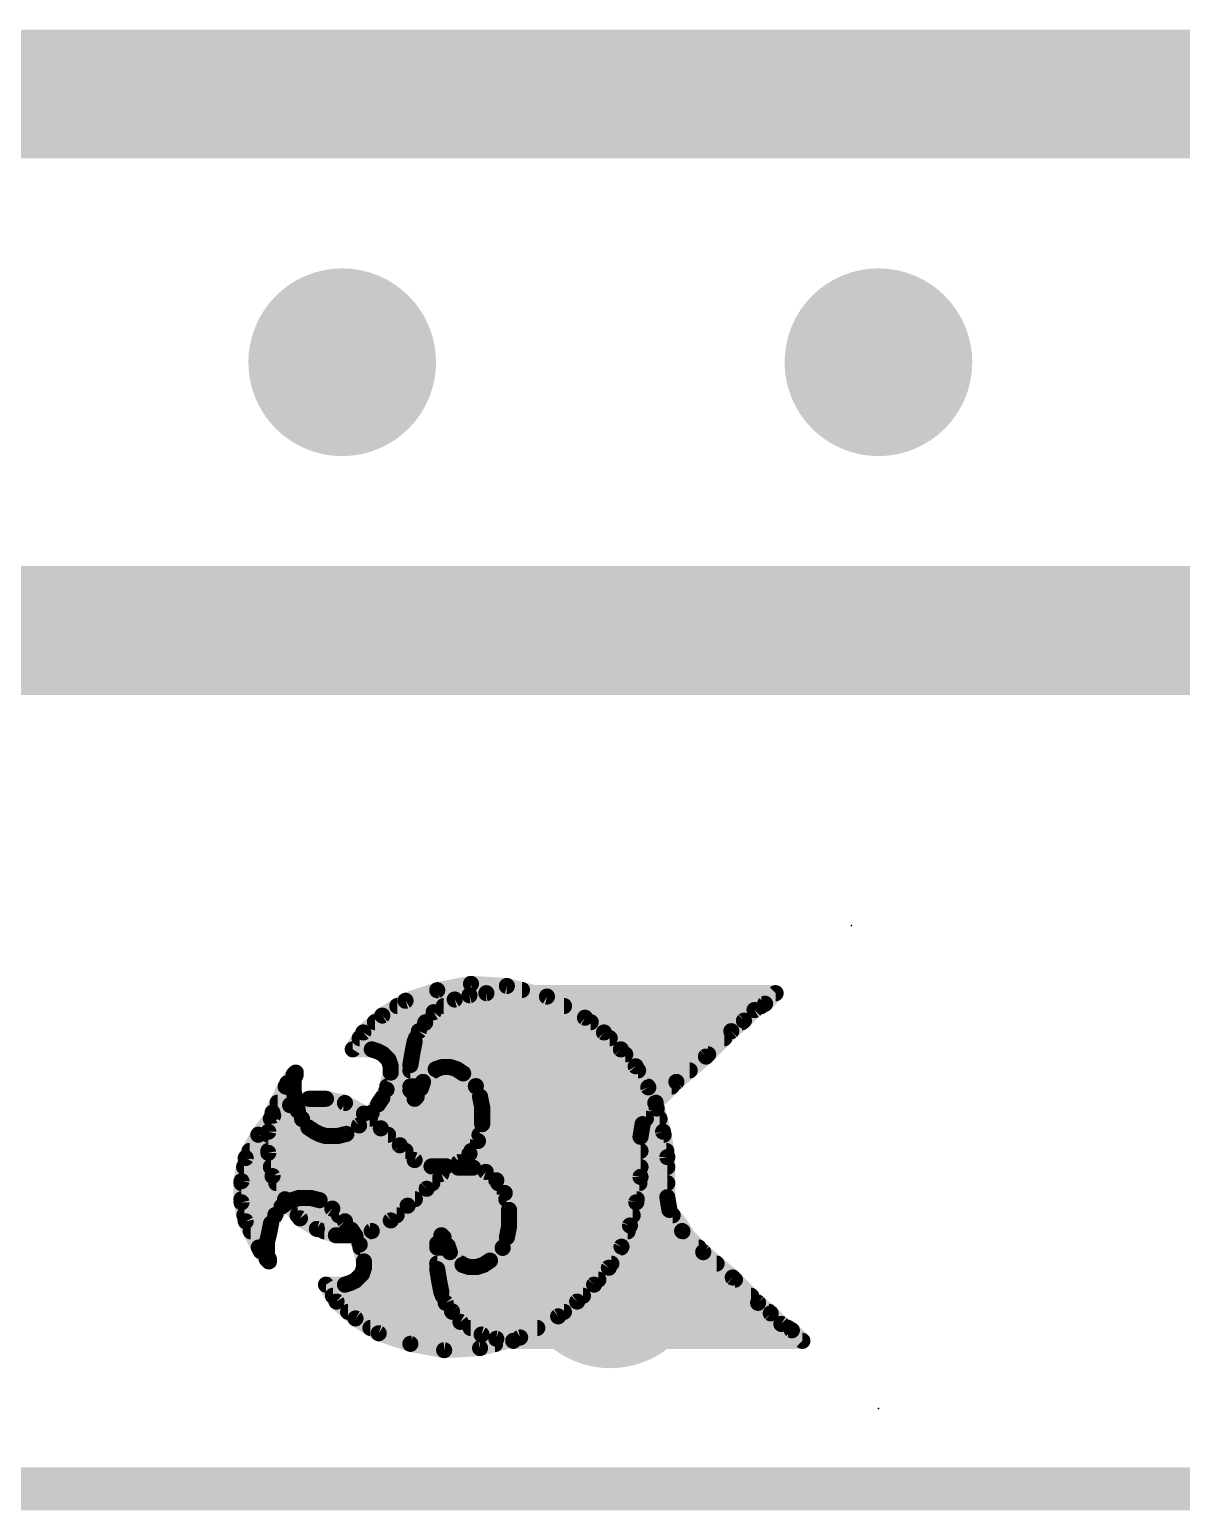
# Model space of a CAD drawing. Extents: x -1 to 106, y -18 to 72.
# Drawn here: x 37.89 to 43.35, y -0.1 to 6.91 of the extents above; entities that cross this region are included whole.
import ezdxf

# ---------------------------------------------------------------- set-up
doc = ezdxf.new("R2010")
doc.units = 0
for name, color, linetype in [('1', 12, 'CONTINUOUS'), ('16', 132, 'CONTINUOUS'), ('18', 110, 'CONTINUOUS'), ('20', 53, 'CONTINUOUS'), ('21', 41, 'CONTINUOUS'), ('22', 40, 'CONTINUOUS'), ('23', 53, 'CONTINUOUS'), ('24', 53, 'CONTINUOUS')]:
    doc.layers.add(name, color=color, linetype=linetype)

# ---------------------------------------------------------------- blocks, each defined once
blk = doc.blocks.new('ROUNDV')
at = {"const_width": 0.5}
blk.add_lwpolyline([(0, -0.25, 1), (0, 0.25, 1), (0, -0.25)], format="xyb", dxfattribs=at)

msp = doc.modelspace()

# ---------------------------------------------------------------- linework, layer by layer
at = {"layer": '1', "const_width": 0.2032}
msp.add_lwpolyline([(48.006, 0), (32.766, 0)], dxfattribs=at)
at = {"layer": '16'}
for points, const_width in [([(36.83, 6.604), (44.45, 6.604)], 0.6096), ([(44.45, 4.064), (36.83, 4.064)], 0.6096), ([(32.766, 0), (48.006, 0)], 0.2032)]:
    msp.add_lwpolyline(points, dxfattribs=dict(at, const_width=const_width))
at = {"layer": '20', "const_width": 0.2032}
msp.add_lwpolyline([(32.766, 0), (48.006, 0)], dxfattribs=at)
at = {"layer": '21', "const_width": 0.0762}
for points in [[(39.82, 2.361), (39.67, 2.311)], [(39.98, 2.391), (39.82, 2.361)], [(39.8264, 2.3622), (40.2214, 2.3622)], [(40.15, 2.381), (39.98, 2.391)], [(40.34, 2.331), (40.15, 2.381)], [(39.67, 2.311), (39.56, 2.241)], [(39.6307, 2.286), (40.421, 2.286)], [(40.52, 2.231), (40.34, 2.331)], [(39.56, 2.241), (39.47, 2.161)], [(39.5249, 2.2098), (40.5473, 2.2098)], [(40.61, 2.161), (40.52, 2.231)], [(39.47, 2.161), (39.42, 2.081)], [(40.69, 2.081), (40.61, 2.161)], [(39.42, 2.081), (39.51, 2.081)], [(39.4529, 2.1336), (40.6374, 2.1336)], [(39.51, 2.081), (39.54, 2.071)], [(39.54, 2.071), (39.56, 2.061)], [(40.76, 2.001), (40.69, 2.081)], [(39.56, 2.061), (39.59, 2.031)], [(39.5636, 2.0574), (40.7107, 2.0574)], [(39.59, 2.031), (39.6, 2.001)], [(39.6, 2.001), (39.6, 1.971)], [(40.82, 1.901), (40.76, 2.001)], [(39.14, 1.961), (39.11, 1.921)], [(39.15, 1.971), (39.14, 1.961)], [(39.14, 1.941), (39.15, 1.961)], [(39.14, 1.881), (39.14, 1.941)], [(39.15, 1.961), (39.15, 1.971)], [(39.6, 1.971), (39.58, 1.891)], [(39.6, 1.9812), (40.7719, 1.9812)], [(39.11, 1.921), (39.04, 1.781)], [(39.102, 1.905), (39.14, 1.905)], [(39.15, 1.841), (39.14, 1.881)], [(39.58, 1.891), (39.56, 1.851)], [(39.5835, 1.905), (40.8176, 1.905)], [(40.86, 1.801), (40.82, 1.901)], [(39.0639, 1.8288), (39.1524, 1.8288)], [(39.16, 1.791), (39.15, 1.841)], [(39.18, 1.751), (39.16, 1.791)], [(39.54, 1.821), (39.51, 1.781)], [(39.56, 1.851), (39.54, 1.821)], [(39.5452, 1.8288), (40.8489, 1.8288)], [(40.89, 1.691), (40.86, 1.801)], [(39.04, 1.781), (39.02, 1.691)], [(39.0337, 1.7526), (39.1792, 1.7526)], [(39.21, 1.711), (39.18, 1.751)], [(39.45, 1.721), (39.39, 1.681)], [(39.51, 1.781), (39.45, 1.721)], [(39.4816, 1.7526), (40.8732, 1.7526)], [(39.02, 1.691), (39.02, 1.591)], [(39.02, 1.6764), (39.2738, 1.6764)], [(39.24, 1.691), (39.21, 1.711)], [(39.26, 1.681), (39.24, 1.691)], [(39.29, 1.671), (39.26, 1.681)], [(39.35, 1.671), (39.29, 1.671)], [(39.39, 1.681), (39.35, 1.671)], [(39.3716, 1.6764), (40.8924, 1.6764)], [(40.91, 1.571), (40.89, 1.691)], [(39.02, 1.6002), (40.9051, 1.6002)], [(39.02, 1.591), (39.04, 1.481)], [(39.0322, 1.524), (40.91, 1.524)], [(39.84, 1.491), (39.92, 1.521)], [(39.92, 1.521), (39.99, 1.521)], [(39.99, 1.521), (40.05, 1.501)], [(40.91, 1.381), (40.91, 1.571)], [(39.04, 1.481), (39.1, 1.371)], [(39.0581, 1.4478), (39.7968, 1.4478)], [(39.77, 1.421), (39.84, 1.491)], [(40.05, 1.501), (40.1, 1.461)], [(40.1, 1.461), (40.14, 1.401)], [(40.1088, 1.4478), (40.91, 1.4478)], [(39.0997, 1.3716), (39.7144, 1.3716)], [(39.1, 1.371), (39.17, 1.281)], [(39.68, 1.341), (39.77, 1.421)], [(40.14, 1.401), (40.16, 1.321)], [(40.1474, 1.3716), (40.9116, 1.3716)], [(40.92, 1.321), (40.91, 1.381)], [(39.1588, 1.2954), (39.6279, 1.2954)], [(39.6, 1.271), (39.68, 1.341)], [(40.16, 1.321), (40.16, 1.241)], [(40.16, 1.2954), (40.9354, 1.2954)], [(40.98, 1.221), (40.92, 1.321)], [(39.17, 1.281), (39.25, 1.231)], [(39.25, 1.231), (39.34, 1.201)], [(39.51, 1.221), (39.6, 1.271)], [(40.16, 1.241), (40.15, 1.191)], [(39.2854, 1.2192), (39.5019, 1.2192)], [(39.34, 1.201), (39.42, 1.201)], [(39.42, 1.201), (39.51, 1.221)], [(39.84, 1.201), (39.82, 1.161)], [(39.82, 1.161), (39.82, 1.041)], [(39.85, 1.191), (39.84, 1.201)], [(39.87, 1.151), (39.85, 1.191)], [(40.15, 1.191), (40.13, 1.141)], [(40.1556, 1.2192), (40.9818, 1.2192)], [(41.08, 1.121), (40.98, 1.221)], [(39.82, 1.143), (39.8727, 1.143)], [(39.88, 1.121), (39.87, 1.151)], [(39.94, 1.061), (39.88, 1.121)], [(40.13, 1.141), (40.07, 1.081)], [(40.1308, 1.143), (41.058, 1.143)], [(41.22, 1.001), (41.08, 1.121)], [(39.82, 1.0668), (39.9342, 1.0668)], [(39.82, 1.041), (39.83, 0.981)], [(39.97, 1.051), (39.94, 1.061)], [(40.01, 1.051), (39.97, 1.051)], [(40.04, 1.061), (40.01, 1.051)], [(40.07, 1.081), (40.04, 1.061)], [(40.0487, 1.0668), (41.1432, 1.0668)], [(39.8284, 0.9906), (41.2304, 0.9906)], [(39.83, 0.981), (39.84, 0.931)], [(41.34, 0.881), (41.22, 1.001)], [(39.84, 0.931), (39.86, 0.881)], [(39.8466, 0.9144), (41.3066, 0.9144)], [(39.86, 0.881), (39.89, 0.841)], [(41.4, 0.831), (41.34, 0.881)], [(39.89, 0.841), (39.93, 0.791)], [(39.8922, 0.8382), (41.3914, 0.8382)], [(41.45, 0.781), (41.4, 0.831)], [(39.93, 0.791), (40.03, 0.731)], [(39.9783, 0.762), (41.4817, 0.762)], [(41.5, 0.751), (41.45, 0.781)], [(41.55, 0.701), (41.5, 0.751)], [(40.03, 0.731), (40.1, 0.711)], [(40.1, 0.711), (40.18, 0.701)], [(40.18, 0.701), (41.55, 0.701)]]:
    msp.add_lwpolyline(points, dxfattribs=at)
at = {"layer": '21', "const_width": 0.0381}
for points in [[(39.8165, 2.3797, 1), (39.8235, 2.3423)], [(39.8264, 2.3813, 1), (39.8264, 2.3432)], [(39.826, 2.3429, 1), (39.814, 2.3791)], [(39.9811, 2.41, 1), (39.9789, 2.372)], [(39.9835, 2.3723, 1), (39.9765, 2.4097)], [(40.1548, 2.3994, 1), (40.1452, 2.3626)], [(40.1489, 2.362, 1), (40.1511, 2.4)], [(40.2214, 2.3432, 1), (40.2214, 2.3813)], [(39.6307, 2.3051, 1), (39.6307, 2.267)], [(39.664, 2.3291, 1), (39.676, 2.2929)], [(39.6802, 2.2949, 1), (39.6598, 2.3271)], [(40.3493, 2.3477, 1), (40.3307, 2.3143)], [(40.3352, 2.3126, 1), (40.3448, 2.3494)], [(40.421, 2.267, 1), (40.421, 2.3051)], [(39.5249, 2.2288, 1), (39.5249, 2.1907)], [(39.5498, 2.2571, 1), (39.5702, 2.2249)], [(39.5727, 2.2268, 1), (39.5473, 2.2552)], [(40.5317, 2.246, 1), (40.5083, 2.216)], [(40.5107, 2.2143, 1), (40.5293, 2.2477)], [(40.5473, 2.1907, 1), (40.5473, 2.2288)], [(39.4573, 2.1752, 1), (39.4827, 2.1468)], [(39.4862, 2.1509, 1), (39.4538, 2.1711)], [(40.6235, 2.1745, 1), (40.5965, 2.1475)], [(40.5983, 2.146, 1), (40.6217, 2.176)], [(39.42, 2.1, 1), (39.42, 2.0619)], [(39.4038, 2.0911, 1), (39.4362, 2.0709)], [(39.4529, 2.1526, 1), (39.4529, 2.1145)], [(39.516, 2.0991, 1), (39.504, 2.0629)], [(39.51, 2.0619, 1), (39.51, 2.1)], [(39.5485, 2.088, 1), (39.5315, 2.054)], [(39.534, 2.0529, 1), (39.546, 2.0891)], [(40.6374, 2.1145, 1), (40.6374, 2.1526)], [(40.7043, 2.0935, 1), (40.6757, 2.0685)], [(40.6765, 2.0675, 1), (40.7035, 2.0945)], [(39.5735, 2.0745, 1), (39.5465, 2.0475)], [(39.5636, 2.0764, 1), (39.5636, 2.0383)], [(39.5515, 2.044, 1), (39.5685, 2.078)], [(39.6081, 2.037, 1), (39.5719, 2.025)], [(39.5765, 2.0175, 1), (39.6035, 2.0445)], [(39.6191, 2.001, 1), (39.581, 2.001)], [(40.7107, 2.0383, 1), (40.7107, 2.0764)], [(40.7763, 2.0108, 1), (40.7437, 1.9912)], [(39.1265, 1.9745, 1), (39.1535, 1.9475)], [(39.123, 1.9495, 1), (39.157, 1.9325)], [(39.1591, 1.941, 1), (39.121, 1.941)], [(39.1552, 1.9496, 1), (39.1248, 1.9724)], [(39.169, 1.971, 1), (39.1309, 1.971)], [(39.1309, 1.961, 1), (39.169, 1.961)], [(39.167, 1.9525, 1), (39.133, 1.9695)], [(39.1635, 1.9575, 1), (39.1365, 1.9845)], [(39.6, 2.0002, 1), (39.6, 1.9622)], [(39.581, 1.971, 1), (39.6191, 1.971)], [(39.6185, 1.9664, 1), (39.5815, 1.9756)], [(39.5819, 1.995, 1), (39.6181, 2.007)], [(40.7457, 1.9885, 1), (40.7743, 2.0135)], [(40.7719, 1.9622, 1), (40.7719, 2.0002)], [(39.102, 1.9241, 1), (39.102, 1.886)], [(39.0948, 1.9324, 1), (39.1252, 1.9096)], [(39.127, 1.9125, 1), (39.093, 1.9295)], [(39.1585, 1.8856, 1), (39.1215, 1.8764)], [(39.121, 1.881, 1), (39.1591, 1.881)], [(39.14, 1.886, 1), (39.14, 1.9241)], [(39.5615, 1.8956, 1), (39.5985, 1.8864)], [(39.597, 1.8825, 1), (39.563, 1.8995)], [(39.5835, 1.9241, 1), (39.5835, 1.886)], [(40.8377, 1.9081, 1), (40.8023, 1.8939)], [(40.8037, 1.8912, 1), (40.8363, 1.9108)], [(40.8176, 1.886, 1), (40.8176, 1.9241)], [(39.0639, 1.8478, 1), (39.0639, 1.8097)], [(39.1687, 1.8447, 1), (39.1313, 1.8373)], [(39.1315, 1.8364, 1), (39.1685, 1.8456)], [(39.177, 1.7995, 1), (39.143, 1.7825)], [(39.1524, 1.8097, 1), (39.1524, 1.8478)], [(39.5241, 1.8316, 1), (39.5559, 1.8104)], [(39.5552, 1.8096, 1), (39.5248, 1.8324)], [(39.5452, 1.8478, 1), (39.5452, 1.8097)], [(39.543, 1.8595, 1), (39.577, 1.8425)], [(39.5759, 1.8404, 1), (39.5441, 1.8616)], [(40.8784, 1.806, 1), (40.8416, 1.796)], [(40.8423, 1.7939, 1), (40.8777, 1.8081)], [(40.8489, 1.8097, 1), (40.8489, 1.8478)], [(39.0337, 1.7717, 1), (39.0337, 1.7336)], [(39.023, 1.7895, 1), (39.057, 1.7725)], [(39.0586, 1.7769, 1), (39.0214, 1.7851)], [(39.1413, 1.7873, 1), (39.1787, 1.7947)], [(39.1952, 1.7624, 1), (39.1648, 1.7396)], [(39.163, 1.7425, 1), (39.197, 1.7595)], [(39.1792, 1.7336, 1), (39.1792, 1.7717)], [(39.4365, 1.7345, 1), (39.4635, 1.7075)], [(39.4606, 1.7051, 1), (39.4394, 1.7369)], [(39.4816, 1.7717, 1), (39.4816, 1.7336)], [(39.4948, 1.7924, 1), (39.5252, 1.7696)], [(39.5235, 1.7675, 1), (39.4965, 1.7945)], [(40.8732, 1.7336, 1), (40.8732, 1.7717)], [(39.0391, 1.691, 1), (39.001, 1.691)], [(39.02, 1.6955, 1), (39.02, 1.6574)], [(39.0014, 1.6951, 1), (39.0386, 1.6869)], [(39.2206, 1.7269, 1), (39.1994, 1.6951)], [(39.1948, 1.6996, 1), (39.2252, 1.7224)], [(39.2485, 1.708, 1), (39.2315, 1.674)], [(39.2294, 1.6751, 1), (39.2506, 1.7069)], [(39.266, 1.6991, 1), (39.254, 1.6629)], [(39.2515, 1.664, 1), (39.2685, 1.698)], [(39.29, 1.6901, 1), (39.29, 1.652)], [(39.2738, 1.6574, 1), (39.2738, 1.6955)], [(39.284, 1.6529, 1), (39.296, 1.6891)], [(39.3454, 1.6895, 1), (39.3546, 1.6525)], [(39.35, 1.652, 1), (39.35, 1.6901)], [(39.3716, 1.6955, 1), (39.3716, 1.6574)], [(39.3794, 1.6969, 1), (39.4006, 1.6651)], [(39.3946, 1.6625, 1), (39.3854, 1.6995)], [(40.9088, 1.6941, 1), (40.8712, 1.6879)], [(40.8716, 1.686, 1), (40.9084, 1.696)], [(40.8924, 1.6574, 1), (40.8924, 1.6955)], [(39.02, 1.6193, 1), (39.02, 1.5812)], [(39.0387, 1.5944, 1), (39.0013, 1.5876)], [(40.9051, 1.5812, 1), (40.9051, 1.6193)], [(39.001, 1.591, 1), (39.0391, 1.591)], [(39.0322, 1.5431, 1), (39.0322, 1.505)], [(39.92, 1.5401, 1), (39.92, 1.502)], [(39.9267, 1.5032, 1), (39.9133, 1.5388)], [(39.996, 1.5391, 1), (39.984, 1.5029)], [(39.99, 1.502, 1), (39.99, 1.5401)], [(40.9291, 1.571, 1), (40.891, 1.571)], [(40.8912, 1.5679, 1), (40.9288, 1.5741)], [(40.91, 1.505, 1), (40.91, 1.5431)], [(39.0567, 1.4901, 1), (39.0233, 1.4719)], [(39.0213, 1.4776, 1), (39.0587, 1.4844)], [(39.0581, 1.4668, 1), (39.0581, 1.4287)], [(39.7968, 1.4287, 1), (39.7968, 1.4668)], [(39.8333, 1.5088, 1), (39.8467, 1.4732)], [(39.8535, 1.4775, 1), (39.8265, 1.5045)], [(40.0619, 1.5159, 1), (40.0381, 1.4861)], [(40.044, 1.4829, 1), (40.056, 1.5191)], [(40.1159, 1.4716, 1), (40.0841, 1.4504)], [(40.0881, 1.4461, 1), (40.1119, 1.4759)], [(40.1088, 1.4668, 1), (40.1088, 1.4287)], [(40.91, 1.4287, 1), (40.91, 1.4668)], [(39.0997, 1.3907, 1), (39.0997, 1.3526)], [(39.115, 1.3827, 1), (39.085, 1.3593)], [(39.7144, 1.3526, 1), (39.7144, 1.3907)], [(39.7565, 1.4345, 1), (39.7835, 1.4075)], [(39.7827, 1.4068, 1), (39.7573, 1.4352)], [(40.1585, 1.4056, 1), (40.1215, 1.3964)], [(40.1241, 1.3904, 1), (40.1559, 1.4116)], [(40.1474, 1.3907, 1), (40.1474, 1.3526)], [(40.9288, 1.3841, 1), (40.8912, 1.3779)], [(40.9116, 1.3526, 1), (40.9116, 1.3907)], [(39.0833, 1.3619, 1), (39.1167, 1.3801)], [(39.1588, 1.3145, 1), (39.1588, 1.2764)], [(39.6279, 1.2764, 1), (39.6279, 1.3145)], [(39.6673, 1.3552, 1), (39.6927, 1.3268)], [(39.6925, 1.3267, 1), (39.6675, 1.3553)], [(40.1791, 1.321, 1), (40.141, 1.321)], [(40.16, 1.3145, 1), (40.16, 1.2764)], [(40.1415, 1.3164, 1), (40.1785, 1.3256)], [(40.891, 1.381, 1), (40.9291, 1.381)], [(40.9363, 1.3308, 1), (40.9037, 1.3112)], [(40.9012, 1.3179, 1), (40.9388, 1.3241)], [(40.9354, 1.2764, 1), (40.9354, 1.3145)], [(39.1801, 1.2972, 1), (39.1599, 1.2648)], [(39.155, 1.2693, 1), (39.185, 1.2927)], [(39.256, 1.2491, 1), (39.244, 1.2129)], [(39.2399, 1.2148, 1), (39.2601, 1.2472)], [(39.5875, 1.2853, 1), (39.6125, 1.2567)], [(39.6093, 1.2543, 1), (39.5907, 1.2877)], [(40.1787, 1.2373, 1), (40.1413, 1.2447)], [(39.2854, 1.2383, 1), (39.2854, 1.2002)], [(39.34, 1.2201, 1), (39.34, 1.182)], [(39.334, 1.1829, 1), (39.346, 1.2191)], [(39.4159, 1.2196, 1), (39.4241, 1.1824)], [(39.42, 1.182, 1), (39.42, 1.2201)], [(39.5007, 1.2377, 1), (39.5193, 1.2043)], [(39.5019, 1.2002, 1), (39.5019, 1.2383)], [(39.5141, 1.2024, 1), (39.5059, 1.2396)], [(39.8391, 1.161, 1), (39.801, 1.161)], [(39.8535, 1.2145, 1), (39.8265, 1.1875)], [(39.857, 1.1925, 1), (39.823, 1.2095)], [(39.867, 1.1995, 1), (39.833, 1.1825)], [(39.8365, 1.1775, 1), (39.8635, 1.2045)], [(40.1313, 1.1947, 1), (40.1687, 1.1873)], [(40.1677, 1.1839, 1), (40.1323, 1.1981)], [(40.1556, 1.2383, 1), (40.1556, 1.2002)], [(40.141, 1.241, 1), (40.1791, 1.241)], [(40.9935, 1.2345, 1), (40.9665, 1.2075)], [(40.9637, 1.2112, 1), (40.9963, 1.2308)], [(40.9818, 1.2002, 1), (40.9818, 1.2383)], [(39.803, 1.1695, 1), (39.837, 1.1525)], [(39.82, 1.1621, 1), (39.82, 1.124)], [(39.8881, 1.157, 1), (39.8519, 1.145)], [(39.853, 1.1425, 1), (39.887, 1.1595)], [(39.8935, 1.1345, 1), (39.8665, 1.1075)], [(39.8619, 1.115, 1), (39.8981, 1.127)], [(39.8727, 1.124, 1), (39.8727, 1.1621)], [(40.1123, 1.1481, 1), (40.1477, 1.1339)], [(40.1308, 1.1621, 1), (40.1308, 1.124)], [(40.1435, 1.1275, 1), (40.1165, 1.1545)], [(41.058, 1.124, 1), (41.058, 1.1621)], [(41.0924, 1.1355, 1), (41.0676, 1.1065)], [(41.0665, 1.1075, 1), (41.0935, 1.1345)], [(39.82, 1.0858, 1), (39.82, 1.0477)], [(39.8388, 1.0441, 1), (39.8012, 1.0379)], [(39.801, 1.041, 1), (39.8391, 1.041)], [(39.946, 1.0791, 1), (39.934, 1.0429)], [(39.9265, 1.0475, 1), (39.9535, 1.0745)], [(39.9342, 1.0477, 1), (39.9342, 1.0858)], [(39.97, 1.0701, 1), (39.97, 1.032)], [(39.964, 1.0329, 1), (39.976, 1.0691)], [(40.004, 1.0691, 1), (40.016, 1.0329)], [(40.01, 1.032, 1), (40.01, 1.0701)], [(40.0294, 1.0769, 1), (40.0506, 1.0451)], [(40.0487, 1.0858, 1), (40.0487, 1.0477)], [(40.046, 1.0429, 1), (40.034, 1.0791)], [(40.0565, 1.0945, 1), (40.0835, 1.0675)], [(40.0806, 1.0651, 1), (40.0594, 1.0969)], [(41.1432, 1.0477, 1), (41.1432, 1.0858)], [(39.8284, 1.0096, 1), (39.8284, 0.9716)], [(39.8487, 0.9847, 1), (39.8113, 0.9773)], [(39.8112, 0.9779, 1), (39.8488, 0.9841)], [(41.2335, 1.0145, 1), (41.2065, 0.9875)], [(41.2076, 0.9865, 1), (41.2324, 1.0155)], [(41.2304, 0.9716, 1), (41.2304, 1.0096)], [(39.8577, 0.9381, 1), (39.8223, 0.9239)], [(39.8213, 0.9273, 1), (39.8587, 0.9347)], [(39.8466, 0.9335, 1), (39.8466, 0.8953)], [(39.8752, 0.8924, 1), (39.8448, 0.8696)], [(41.3066, 0.8953, 1), (41.3066, 0.9335)], [(41.3522, 0.8956, 1), (41.3278, 0.8664)], [(41.3265, 0.8675, 1), (41.3535, 0.8945)], [(39.8423, 0.8739, 1), (39.8777, 0.8881)], [(39.9049, 0.8529, 1), (39.8751, 0.8291)], [(39.8922, 0.8573, 1), (39.8922, 0.8192)], [(39.8748, 0.8296, 1), (39.9052, 0.8524)], [(41.4135, 0.8445, 1), (41.3865, 0.8175)], [(41.3878, 0.8164, 1), (41.4122, 0.8456)], [(41.3914, 0.8192, 1), (41.3914, 0.8573)], [(39.9398, 0.8073, 1), (39.9202, 0.7747)], [(39.9151, 0.7791, 1), (39.9449, 0.8029)], [(39.9783, 0.7811, 1), (39.9783, 0.7429)], [(41.4598, 0.7973, 1), (41.4402, 0.7647)], [(41.4365, 0.7675, 1), (41.4635, 0.7945)], [(41.5135, 0.7645, 1), (41.4865, 0.7375)], [(41.4817, 0.7429, 1), (41.4817, 0.7811)], [(41.4902, 0.7347, 1), (41.5098, 0.7673)], [(40.0352, 0.7493, 1), (40.0248, 0.7127)], [(40.0202, 0.7147, 1), (40.0398, 0.7473)], [(40.1024, 0.7299, 1), (40.0976, 0.6921)], [(40.0948, 0.6927, 1), (40.1052, 0.7293)], [(40.18, 0.7201, 1), (40.18, 0.682)], [(40.1776, 0.6821, 1), (40.1824, 0.7199)], [(41.5365, 0.6875, 1), (41.5635, 0.7145)], [(41.55, 0.682, 1), (41.55, 0.7201)]]:
    msp.add_lwpolyline(points, format="xyb", dxfattribs=at)
at = {"layer": '22', "const_width": 0.0762}
for points in [[(39.973, 2.337), (40.053, 2.347)], [(40.053, 2.347), (41.423, 2.347)], [(41.423, 2.347), (41.373, 2.297)], [(39.803, 2.257), (39.903, 2.317)], [(39.8513, 2.286), (41.3547, 2.286)], [(39.903, 2.317), (39.973, 2.337)], [(41.373, 2.297), (41.323, 2.267)], [(39.733, 2.167), (39.763, 2.207)], [(39.763, 2.207), (39.803, 2.257)], [(39.7652, 2.2098), (41.2644, 2.2098)], [(41.273, 2.217), (41.213, 2.167)], [(41.323, 2.267), (41.273, 2.217)], [(39.713, 2.117), (39.733, 2.167)], [(41.213, 2.167), (41.093, 2.047)], [(39.693, 2.007), (39.703, 2.067)], [(39.703, 2.067), (39.713, 2.117)], [(39.7196, 2.1336), (41.1796, 2.1336)], [(39.693, 1.887), (39.693, 2.007)], [(39.7014, 2.0574), (41.1034, 2.0574)], [(39.843, 1.997), (39.813, 1.987)], [(39.883, 1.997), (39.843, 1.997)], [(39.913, 1.987), (39.883, 1.997)], [(41.093, 2.047), (40.953, 1.927)], [(39.693, 1.9812), (39.8072, 1.9812)], [(39.753, 1.927), (39.743, 1.897)], [(39.813, 1.987), (39.753, 1.927)], [(39.943, 1.967), (39.913, 1.987)], [(39.9217, 1.9812), (41.0162, 1.9812)], [(40.003, 1.907), (39.943, 1.967)], [(40.953, 1.927), (40.853, 1.827)], [(39.693, 1.905), (39.7457, 1.905)], [(39.713, 1.847), (39.693, 1.887)], [(39.723, 1.857), (39.713, 1.847)], [(39.743, 1.897), (39.723, 1.857)], [(40.023, 1.857), (40.003, 1.907)], [(40.0038, 1.905), (40.931, 1.905)], [(40.033, 1.807), (40.023, 1.857)], [(39.043, 1.767), (39.123, 1.817)], [(39.123, 1.817), (39.213, 1.847)], [(39.1584, 1.8288), (39.3749, 1.8288)], [(39.213, 1.847), (39.293, 1.847)], [(39.293, 1.847), (39.383, 1.827)], [(39.383, 1.827), (39.473, 1.777)], [(40.0286, 1.8288), (40.8548, 1.8288)], [(40.033, 1.727), (40.033, 1.807)], [(40.853, 1.827), (40.793, 1.727)], [(38.973, 1.677), (39.043, 1.767)], [(39.0318, 1.7526), (39.5009, 1.7526)], [(39.473, 1.777), (39.553, 1.707)], [(40.013, 1.647), (40.033, 1.727)], [(40.033, 1.7526), (40.8084, 1.7526)], [(40.793, 1.727), (40.783, 1.667)], [(38.913, 1.567), (38.973, 1.677)], [(38.9727, 1.6764), (39.5874, 1.6764)], [(39.553, 1.707), (39.643, 1.627)], [(39.973, 1.587), (40.013, 1.647)], [(40.0204, 1.6764), (40.7846, 1.6764)], [(40.783, 1.667), (40.783, 1.477)], [(38.9311, 1.6002), (39.6698, 1.6002)], [(39.643, 1.627), (39.713, 1.557)], [(39.923, 1.547), (39.973, 1.587)], [(39.9818, 1.6002), (40.783, 1.6002)], [(38.893, 1.457), (38.913, 1.567)], [(38.9052, 1.524), (40.783, 1.524)], [(39.713, 1.557), (39.793, 1.527)], [(39.793, 1.527), (39.863, 1.527)], [(39.863, 1.527), (39.923, 1.547)], [(38.893, 1.357), (38.893, 1.457)], [(38.893, 1.4478), (40.7781, 1.4478)], [(40.783, 1.477), (40.763, 1.357)], [(38.893, 1.3716), (39.1468, 1.3716)], [(39.133, 1.367), (39.113, 1.357)], [(39.163, 1.377), (39.133, 1.367)], [(39.223, 1.377), (39.163, 1.377)], [(39.263, 1.367), (39.223, 1.377)], [(39.2446, 1.3716), (40.7654, 1.3716)], [(39.323, 1.327), (39.263, 1.367)], [(38.913, 1.267), (38.893, 1.357)], [(38.9067, 1.2954), (39.0522, 1.2954)], [(39.053, 1.297), (39.033, 1.257)], [(39.083, 1.337), (39.053, 1.297)], [(39.113, 1.357), (39.083, 1.337)], [(39.383, 1.267), (39.323, 1.327)], [(39.3546, 1.2954), (40.7462, 1.2954)], [(40.763, 1.357), (40.733, 1.247)], [(38.983, 1.127), (38.913, 1.267)], [(39.033, 1.257), (39.023, 1.207)], [(39.413, 1.227), (39.383, 1.267)], [(39.433, 1.197), (39.413, 1.227)], [(40.733, 1.247), (40.693, 1.147)], [(38.9369, 1.2192), (39.0254, 1.2192)], [(39.023, 1.207), (39.013, 1.167)], [(39.013, 1.167), (39.013, 1.107)], [(39.4182, 1.2192), (40.7219, 1.2192)], [(39.453, 1.157), (39.433, 1.197)], [(39.473, 1.077), (39.453, 1.157)], [(38.975, 1.143), (39.013, 1.143)], [(39.013, 1.087), (38.983, 1.127)], [(39.013, 1.107), (39.023, 1.087)], [(39.023, 1.077), (39.013, 1.087)], [(39.023, 1.087), (39.023, 1.077)], [(39.4565, 1.143), (40.6906, 1.143)], [(40.693, 1.147), (40.633, 1.047)], [(39.433, 0.987), (39.463, 1.017)], [(39.463, 1.017), (39.473, 1.047)], [(39.473, 1.047), (39.473, 1.077)], [(39.473, 1.0668), (40.6449, 1.0668)], [(40.633, 1.047), (40.563, 0.967)], [(39.293, 0.967), (39.383, 0.967)], [(39.343, 0.887), (39.293, 0.967)], [(39.383, 0.967), (39.413, 0.977)], [(39.413, 0.977), (39.433, 0.987)], [(39.4366, 0.9906), (40.5836, 0.9906)], [(40.563, 0.967), (40.483, 0.887)], [(39.3259, 0.9144), (40.5104, 0.9144)], [(39.433, 0.807), (39.343, 0.887)], [(40.483, 0.887), (40.393, 0.817)], [(39.3979, 0.8382), (40.4203, 0.8382)], [(39.543, 0.737), (39.433, 0.807)], [(40.393, 0.817), (40.213, 0.717)], [(39.5037, 0.762), (40.294, 0.762)], [(39.693, 0.687), (39.543, 0.737)], [(39.853, 0.657), (39.693, 0.687)], [(39.6994, 0.6858), (40.0944, 0.6858)], [(40.023, 0.667), (39.853, 0.657)], [(40.213, 0.717), (40.023, 0.667)]]:
    msp.add_lwpolyline(points, dxfattribs=at)
at = {"layer": '22', "const_width": 0.0381}
for points in [[(40.053, 2.366, 1), (40.053, 2.3279)], [(40.0554, 2.3281, 1), (40.0506, 2.3659)], [(41.4365, 2.3335, 1), (41.4095, 2.3605)], [(41.423, 2.3279, 1), (41.423, 2.366)], [(39.8513, 2.3051, 1), (39.8513, 2.267)], [(39.8978, 2.3353, 1), (39.9082, 2.2987)], [(39.9128, 2.3007, 1), (39.8932, 2.3333)], [(39.9706, 2.3559, 1), (39.9754, 2.3181)], [(39.9782, 2.3187, 1), (39.9678, 2.3553)], [(41.3595, 2.3105, 1), (41.3865, 2.2835)], [(41.3547, 2.267, 1), (41.3547, 2.3051)], [(41.3828, 2.2807, 1), (41.3632, 2.3133)], [(39.7652, 2.2288, 1), (39.7652, 2.1907)], [(39.7782, 2.1956, 1), (39.7478, 2.2184)], [(39.7932, 2.2733, 1), (39.8128, 2.2407)], [(39.8179, 2.2451, 1), (39.7881, 2.2689)], [(41.2595, 2.2305, 1), (41.2865, 2.2035)], [(41.2852, 2.2024, 1), (41.2608, 2.2316)], [(41.2644, 2.1907, 1), (41.2644, 2.2288)], [(41.3132, 2.2833, 1), (41.3328, 2.2507)], [(41.3365, 2.2535, 1), (41.3095, 2.2805)], [(39.7178, 2.1784, 1), (39.7482, 2.1556)], [(39.7507, 2.1599, 1), (39.7153, 2.1741)], [(39.7481, 2.2189, 1), (39.7779, 2.1951)], [(41.2008, 2.1816, 1), (41.2252, 2.1524)], [(41.2265, 2.1535, 1), (41.1995, 2.1805)], [(39.7218, 2.0639, 1), (39.6842, 2.0701)], [(39.6953, 2.1241, 1), (39.7307, 2.1099)], [(39.7317, 2.1133, 1), (39.6943, 2.1207)], [(39.7196, 2.1526, 1), (39.7196, 2.1145)], [(41.1796, 2.1145, 1), (41.1796, 2.1526)], [(39.7121, 2.007, 1), (39.674, 2.007)], [(39.7014, 2.0764, 1), (39.7014, 2.0383)], [(39.6843, 2.0707, 1), (39.7217, 2.0633)], [(39.843, 2.016, 1), (39.843, 1.978)], [(39.849, 1.9789, 1), (39.837, 2.0151)], [(39.889, 2.0151, 1), (39.877, 1.9789)], [(39.883, 1.978, 1), (39.883, 2.016)], [(41.0795, 2.0605, 1), (41.1065, 2.0335)], [(41.1054, 2.0325, 1), (41.0806, 2.0615)], [(41.1034, 2.0383, 1), (41.1034, 2.0764)], [(39.6742, 2.0101, 1), (39.7118, 2.0039)], [(39.693, 2.0002, 1), (39.693, 1.9622)], [(39.7711, 1.921, 1), (39.7349, 1.933)], [(39.807, 2.0051, 1), (39.819, 1.9689)], [(39.8265, 1.9735, 1), (39.7995, 2.0005)], [(39.8072, 1.9622, 1), (39.8072, 2.0002)], [(39.9236, 2.0029, 1), (39.9024, 1.9711)], [(39.9217, 2.0002, 1), (39.9217, 1.9622)], [(39.907, 1.9689, 1), (39.919, 2.0051)], [(39.9565, 1.9805, 1), (39.9295, 1.9535)], [(39.9324, 1.9511, 1), (39.9536, 1.9829)], [(40.9665, 1.9135, 1), (40.9395, 1.9405)], [(41.0162, 1.9622, 1), (41.0162, 2.0002)], [(39.693, 1.9241, 1), (39.693, 1.886)], [(39.71, 1.8955, 1), (39.676, 1.8785)], [(39.674, 1.887, 1), (39.7121, 1.887)], [(39.7365, 1.8435, 1), (39.7095, 1.8705)], [(39.7249, 1.903, 1), (39.7611, 1.891)], [(39.76, 1.8885, 1), (39.726, 1.9055)], [(39.7395, 1.9405, 1), (39.7665, 1.9135)], [(39.7457, 1.886, 1), (39.7457, 1.9241)], [(40.0207, 1.9141, 1), (39.9853, 1.8999)], [(40.0038, 1.9241, 1), (40.0038, 1.886)], [(39.9895, 1.8935, 1), (40.0165, 1.9205)], [(40.0417, 1.8607, 1), (40.0043, 1.8533)], [(40.931, 1.886, 1), (40.931, 1.9241)], [(40.9406, 1.9415, 1), (40.9654, 1.9125)], [(39.117, 1.8351, 1), (39.129, 1.7989)], [(39.1331, 1.8008, 1), (39.1129, 1.8332)], [(39.1584, 1.8478, 1), (39.1584, 1.8097)], [(39.213, 1.8661, 1), (39.213, 1.828)], [(39.219, 1.8289, 1), (39.207, 1.8651)], [(39.2971, 1.8656, 1), (39.2889, 1.8284)], [(39.293, 1.828, 1), (39.293, 1.8661)], [(39.3923, 1.8437, 1), (39.3737, 1.8103)], [(39.3749, 1.8097, 1), (39.3749, 1.8478)], [(39.3789, 1.8084, 1), (39.3871, 1.8456)], [(39.6995, 1.8605, 1), (39.7265, 1.8335)], [(39.696, 1.8385, 1), (39.73, 1.8555)], [(39.706, 1.8655, 1), (39.74, 1.8485)], [(40.0053, 1.8499, 1), (40.0407, 1.8641)], [(40.0286, 1.8478, 1), (40.0286, 1.8097)], [(40.0521, 1.807, 1), (40.014, 1.807)], [(40.0143, 1.8033, 1), (40.0517, 1.8107)], [(40.8395, 1.8405, 1), (40.8665, 1.8135)], [(40.8693, 1.8172, 1), (40.8367, 1.8368)], [(40.8548, 1.8097, 1), (40.8548, 1.8478)], [(39.0318, 1.7717, 1), (39.0318, 1.7336)], [(39.0329, 1.7832, 1), (39.0531, 1.7508)], [(39.058, 1.7553, 1), (39.028, 1.7787)], [(39.4855, 1.7913, 1), (39.4605, 1.7627)], [(39.4637, 1.7603, 1), (39.4823, 1.7937)], [(39.5009, 1.7336, 1), (39.5009, 1.7717)], [(40.033, 1.7717, 1), (40.033, 1.7336)], [(40.0515, 1.7224, 1), (40.0145, 1.7316)], [(40.7767, 1.7368, 1), (40.8093, 1.7172)], [(40.8118, 1.7239, 1), (40.7742, 1.7301)], [(40.8084, 1.7336, 1), (40.8084, 1.7717)], [(38.9727, 1.6955, 1), (38.9727, 1.6574)], [(38.958, 1.6887, 1), (38.988, 1.6653)], [(38.9897, 1.6679, 1), (38.9563, 1.6861)], [(39.5657, 1.7212, 1), (39.5403, 1.6928)], [(39.5405, 1.6927, 1), (39.5655, 1.7213)], [(39.5874, 1.6574, 1), (39.5874, 1.6955)], [(40.0289, 1.6364, 1), (39.9971, 1.6576)], [(40.0204, 1.6955, 1), (40.0204, 1.6574)], [(40.014, 1.727, 1), (40.0521, 1.727)], [(40.7642, 1.6701, 1), (40.8018, 1.6639)], [(40.8021, 1.667, 1), (40.764, 1.667)], [(40.7846, 1.6574, 1), (40.7846, 1.6955)], [(38.9311, 1.6193, 1), (38.9311, 1.5812)], [(39.6565, 1.6405, 1), (39.6295, 1.6135)], [(39.6303, 1.6128, 1), (39.6557, 1.6412)], [(39.6698, 1.5812, 1), (39.6698, 1.6193)], [(39.9571, 1.5976, 1), (39.9889, 1.5764)], [(39.9849, 1.5721, 1), (39.9611, 1.6019)], [(39.9818, 1.6193, 1), (39.9818, 1.5812)], [(39.9945, 1.6516, 1), (40.0315, 1.6424)], [(40.783, 1.5812, 1), (40.783, 1.6193)], [(38.9052, 1.5431, 1), (38.9052, 1.505)], [(38.8963, 1.5761, 1), (38.9297, 1.5579)], [(38.9317, 1.5636, 1), (38.8943, 1.5704)], [(39.7197, 1.5748, 1), (39.7063, 1.5392)], [(39.6995, 1.5435, 1), (39.7265, 1.5705)], [(39.793, 1.5461, 1), (39.793, 1.508)], [(39.7863, 1.5092, 1), (39.7997, 1.5448)], [(39.857, 1.5451, 1), (39.869, 1.5089)], [(39.863, 1.508, 1), (39.863, 1.5461)], [(39.9111, 1.5619, 1), (39.9349, 1.5321)], [(39.929, 1.5289, 1), (39.917, 1.5651)], [(40.783, 1.505, 1), (40.783, 1.5431)], [(38.893, 1.4668, 1), (38.893, 1.4287)], [(38.8743, 1.4604, 1), (38.9117, 1.4536)], [(38.9121, 1.457, 1), (38.874, 1.457)], [(40.764, 1.477, 1), (40.8021, 1.477)], [(40.8018, 1.4739, 1), (40.7642, 1.4801)], [(40.7781, 1.4287, 1), (40.7781, 1.4668)], [(38.893, 1.3907, 1), (38.893, 1.3526)], [(39.127, 1.3851, 1), (39.139, 1.3489)], [(39.1415, 1.35, 1), (39.1245, 1.384)], [(39.163, 1.3961, 1), (39.163, 1.3579)], [(39.1468, 1.3526, 1), (39.1468, 1.3907)], [(39.169, 1.3589, 1), (39.157, 1.3951)], [(39.2276, 1.3955, 1), (39.2184, 1.3585)], [(39.223, 1.3579, 1), (39.223, 1.3961)], [(39.2446, 1.3907, 1), (39.2446, 1.3526)], [(39.2736, 1.3829, 1), (39.2524, 1.3511)], [(39.2584, 1.3485, 1), (39.2676, 1.3855)], [(40.7654, 1.3526, 1), (40.7654, 1.3907)], [(38.9116, 1.3611, 1), (38.8744, 1.3529)], [(38.874, 1.357, 1), (38.9121, 1.357)], [(38.9067, 1.3145, 1), (38.9067, 1.2764)], [(39.07, 1.2885, 1), (39.036, 1.3055)], [(39.0522, 1.2764, 1), (39.0522, 1.3145)], [(39.0724, 1.3529, 1), (39.0936, 1.3211)], [(39.0982, 1.3256, 1), (39.0678, 1.3484)], [(39.1045, 1.374, 1), (39.1215, 1.34)], [(39.1236, 1.3411, 1), (39.1024, 1.3729)], [(39.3365, 1.3405, 1), (39.3095, 1.3135)], [(39.3124, 1.3111, 1), (39.3336, 1.3429)], [(39.3546, 1.3145, 1), (39.3546, 1.2764)], [(40.7442, 1.3601, 1), (40.7818, 1.3539)], [(40.7814, 1.352, 1), (40.7446, 1.362)], [(40.7462, 1.2764, 1), (40.7462, 1.3145)], [(38.93, 1.2755, 1), (38.896, 1.2585)], [(38.8944, 1.2629, 1), (38.9316, 1.2711)], [(39.016, 1.2655, 1), (39.05, 1.2485)], [(39.0517, 1.2533, 1), (39.0143, 1.2607)], [(39.0378, 1.3084, 1), (39.0682, 1.2856)], [(39.3982, 1.2784, 1), (39.3678, 1.2556)], [(39.3695, 1.2535, 1), (39.3965, 1.2805)], [(39.4289, 1.2376, 1), (39.3971, 1.2164)], [(40.7146, 1.252, 1), (40.7514, 1.242)], [(40.7507, 1.2399, 1), (40.7153, 1.2541)], [(38.9369, 1.2383, 1), (38.9369, 1.2002)], [(39.0321, 1.167, 1), (38.994, 1.167)], [(39.0043, 1.2107, 1), (39.0417, 1.2033)], [(39.0415, 1.2024, 1), (39.0045, 1.2116)], [(39.0254, 1.2002, 1), (39.0254, 1.2383)], [(39.3978, 1.2156, 1), (39.4282, 1.2384)], [(39.4182, 1.2383, 1), (39.4182, 1.2002)], [(39.45, 1.2055, 1), (39.416, 1.1885)], [(39.4171, 1.1864, 1), (39.4489, 1.2076)], [(39.4715, 1.1616, 1), (39.4345, 1.1524)], [(40.7219, 1.2002, 1), (40.7219, 1.2383)], [(38.975, 1.1621, 1), (38.975, 1.124)], [(38.9982, 1.1384, 1), (38.9678, 1.1156)], [(38.966, 1.1185, 1), (39, 1.1355)], [(38.9945, 1.1716, 1), (39.0315, 1.1624)], [(39.03, 1.1155, 1), (38.996, 1.0985)], [(38.994, 1.107, 1), (39.0321, 1.107)], [(39.0265, 1.1005, 1), (38.9995, 1.0735)], [(39.0421, 1.087, 1), (39.004, 1.087)], [(39.013, 1.124, 1), (39.013, 1.1621)], [(39.436, 1.1485, 1), (39.47, 1.1655)], [(39.4565, 1.1621, 1), (39.4565, 1.124)], [(40.6753, 1.1541, 1), (40.7107, 1.1399)], [(40.7093, 1.1372, 1), (40.6767, 1.1568)], [(40.6906, 1.124, 1), (40.6906, 1.1621)], [(38.9978, 1.0756, 1), (39.0282, 1.0984)], [(39.004, 1.077, 1), (39.0421, 1.077)], [(39.006, 1.0785, 1), (39.04, 1.0955)], [(39.0095, 1.0635, 1), (39.0365, 1.0905)], [(39.4765, 1.0035, 1), (39.4495, 1.0305)], [(39.492, 1.077, 1), (39.4539, 1.077)], [(39.4539, 1.047, 1), (39.492, 1.047)], [(39.473, 1.0858, 1), (39.473, 1.0477)], [(39.4545, 1.0724, 1), (39.4915, 1.0816)], [(39.4911, 1.041, 1), (39.4549, 1.053)], [(40.6167, 1.0568, 1), (40.6493, 1.0372)], [(40.6473, 1.0345, 1), (40.6187, 1.0595)], [(40.6449, 1.0477, 1), (40.6449, 1.0858)], [(39.293, 0.9861, 1), (39.293, 0.948)], [(39.3092, 0.9771, 1), (39.2768, 0.9569)], [(39.377, 0.9851, 1), (39.389, 0.9489)], [(39.383, 0.948, 1), (39.383, 0.9861)], [(39.4045, 0.994, 1), (39.4215, 0.96)], [(39.419, 0.9589, 1), (39.407, 0.9951)], [(39.4195, 1.0005, 1), (39.4465, 0.9735)], [(39.4366, 1.0096, 1), (39.4366, 0.9716)], [(39.4415, 0.97, 1), (39.4245, 1.004)], [(39.4449, 1.023, 1), (39.4811, 1.011)], [(40.5487, 0.9795, 1), (40.5773, 0.9545)], [(40.5765, 0.9535, 1), (40.5495, 0.9805)], [(40.5836, 0.9716, 1), (40.5836, 1.0096)], [(39.3259, 0.9335, 1), (39.3259, 0.8953)], [(39.3557, 0.9012, 1), (39.3303, 0.8728)], [(39.3268, 0.8769, 1), (39.3592, 0.8971)], [(40.4695, 0.9005, 1), (40.4965, 0.8735)], [(40.4947, 0.872, 1), (40.4713, 0.902)], [(40.5104, 0.8953, 1), (40.5104, 0.9335)], [(39.3979, 0.8573, 1), (39.3979, 0.8192)], [(39.4432, 0.8231, 1), (39.4228, 0.7909)], [(40.3813, 0.832, 1), (40.4047, 0.802)], [(40.4023, 0.8003, 1), (40.3837, 0.8337)], [(40.4203, 0.8192, 1), (40.4203, 0.8573)], [(39.4203, 0.7928, 1), (39.4457, 0.8212)], [(39.5037, 0.7811, 1), (39.5037, 0.7429)], [(39.549, 0.7551, 1), (39.537, 0.7189)], [(39.5328, 0.7209, 1), (39.5532, 0.7531)], [(40.294, 0.7429, 1), (40.294, 0.7811)], [(39.6965, 0.7057, 1), (39.6895, 0.6683)], [(39.6994, 0.7049, 1), (39.6994, 0.6668)], [(39.687, 0.6689, 1), (39.699, 0.7051)], [(40.0182, 0.6854, 1), (40.0278, 0.6486)], [(40.0241, 0.648, 1), (40.0219, 0.686)], [(40.0944, 0.6668, 1), (40.0944, 0.7049)], [(40.2037, 0.7337, 1), (40.2223, 0.7003)], [(40.2178, 0.6986, 1), (40.2082, 0.7354)], [(39.8519, 0.676, 1), (39.8541, 0.638)], [(39.8495, 0.6383, 1), (39.8565, 0.6757)]]:
    msp.add_lwpolyline(points, format="xyb", dxfattribs=at)
at = {"layer": '23'}
msp.add_point((41.91, 0.381), dxfattribs=at)
at = {"layer": '24'}
msp.add_point((41.783, 2.667), dxfattribs=at)

# ---------------------------------------------------------------- block references
at = {"layer": '18', "xscale": 0.889, "yscale": 0.889}
for p in [(39.37, 5.334), (39.37, 5.334), (41.91, 5.334), (41.91, 5.334), (40.64, 1.016), (40.64, 1.016)]:
    msp.add_blockref('ROUNDV', p, dxfattribs=at)

doc.saveas('drawing.dxf')
